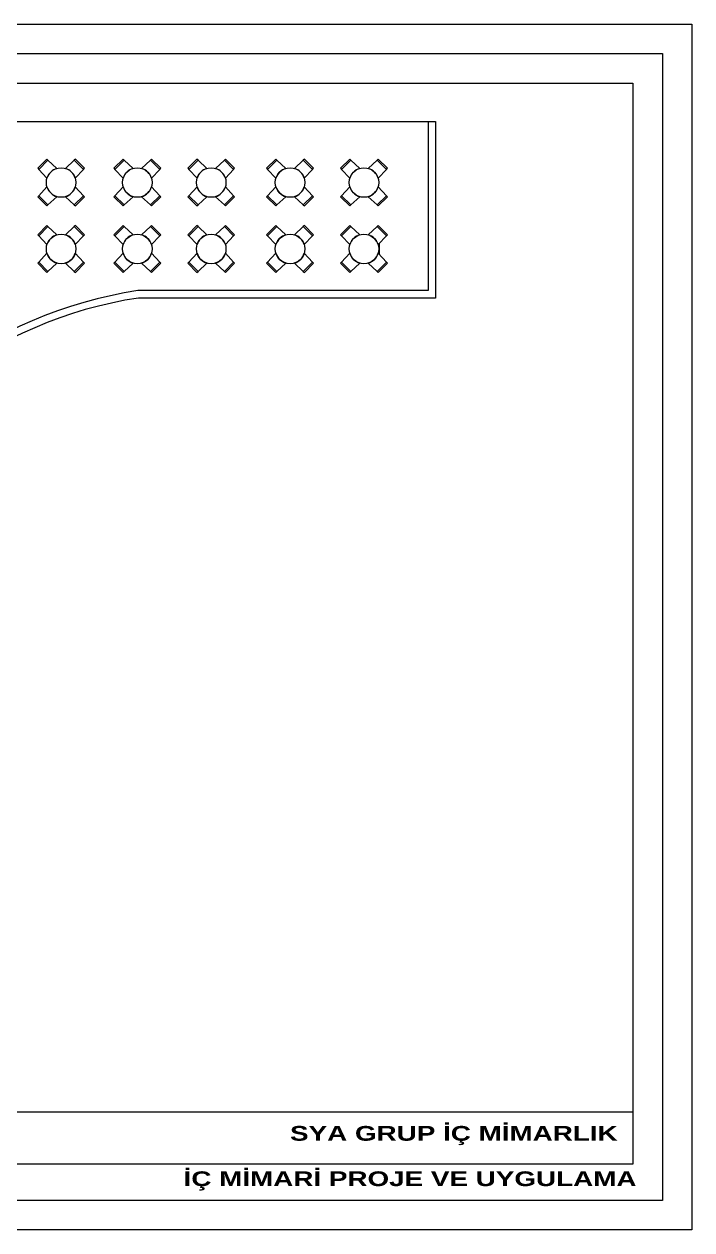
# Model space of a CAD drawing. Header units: millimetres. Extents: x 2103 to 6649, y 37758 to 41844.
# Drawn here: x 4386 to 6649, y 37758 to 41844 of the extents above; entities that cross this region are included whole.
import ezdxf

# ---------------------------------------------------------------- set-up
doc = ezdxf.new("R2010")
doc.units = ezdxf.units.MM
for name, color, linetype, lineweight in [('mp_gor_3', 193, 'Continuous', 15), ('YN_U_ANTET YAZI', 50, 'Continuous', 30), ('YN_U_YAZI SEMBOL', 7, 'Continuous', 9)]:
    doc.layers.add(name, color=color, linetype=linetype, lineweight=lineweight)
doc.layers.add('NOITHAT', color=33, linetype='Continuous')
doc.styles.add('OLCU-5mm', font='arial.ttf', dxfattribs={"width": 0.75, "height": 12.5})

# ---------------------------------------------------------------- blocks, each defined once
blk = doc.blocks.new('A$C4A413351')
at = {"layer": 'NOITHAT'}
for p, q in [((312, 1590), (0, 1278)), ((0, 1278), (34, 1241)), ((34, 1241), (349, 1556)), ((349, 1556), (34, 1241)), ((349, 1556), (34, 1241)), ((34, 1241), (316, 940)), ((349, 1556), (312, 1590)), ((650, 1274), (349, 1556)), ((1241, 1556), (940, 1274)), ((1278, 1590), (1241, 1556)), ((1241, 1556), (1556, 1241)), ((1556, 1241), (1241, 1556)), ((1556, 1241), (1241, 1556)), ((1274, 940), (1556, 1241)), ((1590, 1278), (1278, 1590)), ((1556, 1241), (1590, 1278)), ((316, 650), (34, 349)), ((1556, 349), (1274, 650)), ((34, 349), (0, 312)), ((0, 312), (312, 0)), ((349, 34), (34, 349)), ((34, 349), (349, 34)), ((34, 349), (349, 34)), ((312, 0), (349, 34)), ((349, 34), (650, 316)), ((940, 316), (1241, 34)), ((1556, 349), (1241, 34)), ((1241, 34), (1556, 349)), ((1241, 34), (1556, 349)), ((1241, 34), (1278, 0)), ((1278, 0), (1590, 312)), ((1590, 312), (1556, 349))]:
    blk.add_line(p, q, dxfattribs=at)
blk.add_circle((795, 795), 501, dxfattribs=at)
for start, end in [(106.844, 135), (45, 73.156), (135, 163.156), (16.844, 45), (196.844, 225), (225, 253.156), (286.844, 315), (315, 343.156)]:
    blk.add_arc((795, 795), 501, start, end, dxfattribs=at)

msp = doc.modelspace()

# ---------------------------------------------------------------- linework, layer by layer
at = {"color": 240}
msp.add_line((2303.3, 38158.4), (6448.8, 38158.4), dxfattribs=at)
at = {"color": 32}
for points in [[(5589.2, 41100.9), (5589.2, 41063.9)], [(5004.9, 41034.3), (5005.9, 41034.3)], [(5033.3, 41034.3), (5034.4, 41034.3)], [(5272.3, 41034.3), (5273.4, 41034.3)]]:
    msp.add_lwpolyline(points, dxfattribs=at)
at = {"layer": 'mp_gor_3'}
for points in [[(5755.2, 41514.3), (5755.2, 40941), (4770.9, 40941, 0.257078), (3645.4, 40077.9, 0.257078)], [(5780.2, 41512.1), (5780.2, 40916), (4772.8, 40916, 0.256731), (3668.3, 40067.9, 0.256731)]]:
    msp.add_lwpolyline(points, format="xyb", dxfattribs=at)
at = {"layer": 'YN_U_YAZI SEMBOL', "color": 240}
for points in [[(2103.3, 41844.2), (6648.8, 41844.2), (6648.8, 37758.4), (2103.3, 37758.4)], [(2203.3, 41744.2), (6548.8, 41744.2), (6548.8, 37858.4), (2203.3, 37858.4)]]:
    msp.add_lwpolyline(points, close=True, dxfattribs=at)
msp.add_lwpolyline([(2303.3, 41644.2), (6448.8, 41644.2), (6448.8, 37981.6), (2303.3, 37981.6)], dxfattribs=at)
at = {"layer": 'YN_U_YAZI SEMBOL', "color": 53}
msp.add_lwpolyline([(2609.2, 41514.3), (5780.2, 41514.3), (5780.2, 41512.1)], dxfattribs=at)

# ---------------------------------------------------------------- block references
at = {"layer": 'NOITHAT', "xscale": 0.1, "yscale": 0.1, "zscale": 0.1}
for p in [(4431.6, 41227.9), (4689.8, 41227.9), (4940.2, 41227.9), (5207.6, 41227.9), (5458, 41227.9), (4431.6, 41002.9), (4689.8, 41002.9), (4940.2, 41002.9), (5207.6, 41002.9), (5458, 41002.9)]:
    msp.add_blockref('A$C4A413351', p, dxfattribs=at)

# ---------------------------------------------------------------- texts
at = {"layer": 'YN_U_ANTET YAZI', "color": 7, "char_height": 50, "width": 2031.262, "attachment_point": 1, "style": 'OLCU-5mm'}
for s, insert in [('\\pi1.9995;{\\fArial|b1|i0|c162|p34;\\W1.35;SYA GRUP İÇ MİMARLIK}', (5284.8, 38110.5)), ('\\pi1.9995;{\\fArial|b1|i0|c162|p34;\\W1.35;İÇ MİMARİ PROJE VE UYGULAMA}', (4924.1, 37956.7))]:
    msp.add_mtext(s, dxfattribs=dict(at, insert=insert))

doc.saveas('drawing.dxf')
